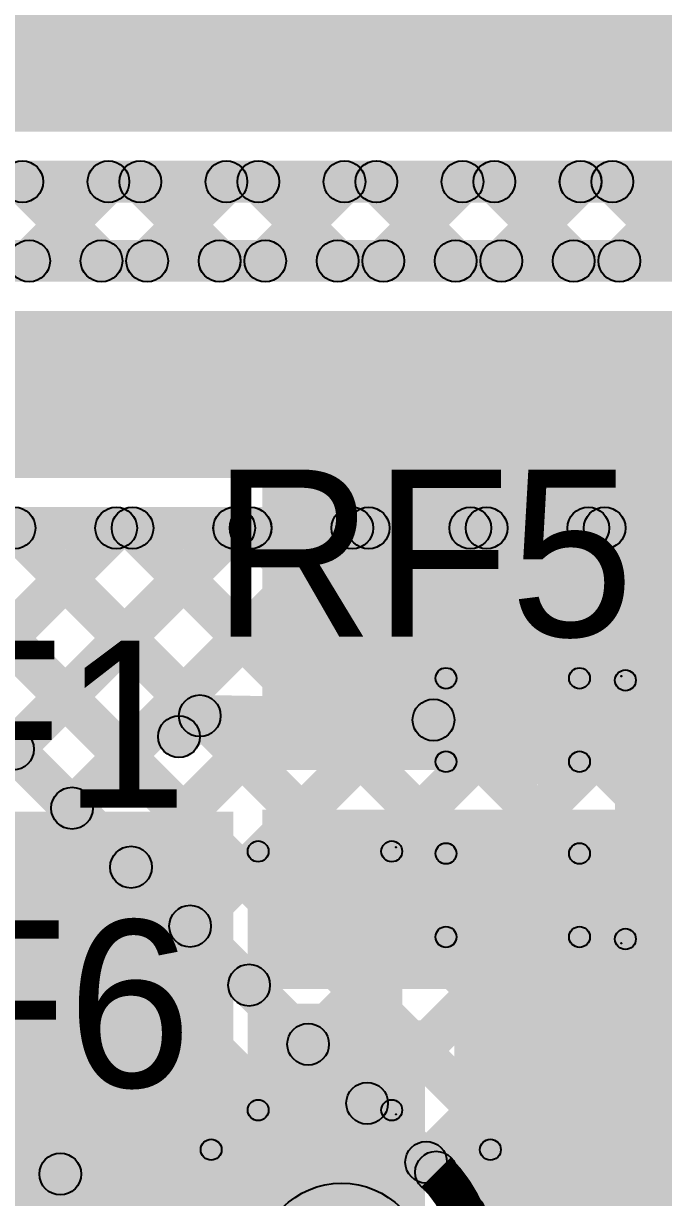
# Model space of a CAD drawing. Header units: millimetres. Extents: x -0.08 to 5.25, y -0.08 to 2.73.
# Drawn here: x 2.7077 to 2.8611, y 1.4416 to 1.7229 of the extents above; entities that cross this region are included whole.
import ezdxf

# ---------------------------------------------------------------- set-up
doc = ezdxf.new("R2010")
doc.units = ezdxf.units.MM
doc.header["$MEASUREMENT"] = 0
for name, color, linetype in [('BottomLayer', 5, 'Continuous'), ('TopLayer', 1, 'Continuous'), ('TopOverlay', 2, 'Continuous'), ('TopPaste', 8, 'Continuous'), ('TopSolder', 216, 'Continuous')]:
    doc.layers.add(name, color=color, linetype=linetype)

# ---------------------------------------------------------------- blocks, each defined once
blk = doc.blocks.new('SOT23_5_21')
at = {"layer": 'TopLayer'}
for points in [[(-0.02921, 0.05287), (-0.02921, 0.02587), (-0.06921, 0.02587), (-0.06921, 0.05287)], [(0.06921, 0.05287), (0.06921, 0.02587), (0.02921, 0.02587), (0.02921, 0.05287)], [(-0.02921, 0.0135), (-0.02921, -0.0135), (-0.06921, -0.0135), (-0.06921, 0.0135)], [(-0.02921, -0.02587), (-0.02921, -0.05287), (-0.06921, -0.05287), (-0.06921, -0.02587)], [(0.06921, -0.02587), (0.06921, -0.05287), (0.02921, -0.05287), (0.02921, -0.02587)]]:
    blk.add_hatch(color=1, dxfattribs=at).paths.add_polyline_path(points)
at = {"layer": 'TopOverlay'}
h = blk.add_hatch(color=2, dxfattribs=at)
edge = h.paths.add_edge_path()
edge.add_arc((-0.05924, 0.066), 0.005, 0, 360)
h = blk.add_hatch(color=2, dxfattribs=at)
edge = h.paths.add_edge_path()
edge.add_arc((-0.05076, 0.066), 0.005, 0, 360)
h = blk.add_hatch(color=2, dxfattribs=at)
edge = h.paths.add_edge_path()
edge.add_arc((-0.02756, 0.06102), 0.0025, 0, 360)
for points in [[(0.03346, 0.06352), (0.03346, 0.05852), (-0.02756, 0.05852), (-0.02756, 0.06352)], [(0.02929, 0.01437), (0.03429, 0.01437), (0.03429, -0.01319), (0.02929, -0.01319)], [(0.03346, -0.05852), (0.03346, -0.06352), (-0.03346, -0.06352), (-0.03346, -0.05852)]]:
    blk.add_hatch(color=2, dxfattribs=at).paths.add_polyline_path(points)
h = blk.add_hatch(color=2, dxfattribs=at)
edge = h.paths.add_edge_path()
edge.add_arc((0.03346, 0.06102), 0.0025, 0, 360)
h = blk.add_hatch(color=2, dxfattribs=at)
edge = h.paths.add_edge_path()
edge.add_arc((0.03179, 0.01437), 0.0025, 0, 360)
h = blk.add_hatch(color=2, dxfattribs=at)
edge = h.paths.add_edge_path()
edge.add_arc((0.03179, -0.01319), 0.0025, 0, 360)
h = blk.add_hatch(color=2, dxfattribs=at)
edge = h.paths.add_edge_path()
edge.add_arc((-0.03346, -0.06102), 0.0025, 0, 360)
h = blk.add_hatch(color=2, dxfattribs=at)
edge = h.paths.add_edge_path()
edge.add_arc((0.03346, -0.06102), 0.0025, 0, 360)
at = {"layer": 'TopPaste'}
for points in [[(-0.02921, 0.05287), (-0.02921, 0.02587), (-0.06921, 0.02587), (-0.06921, 0.05287)], [(0.06921, 0.05287), (0.06921, 0.02587), (0.02921, 0.02587), (0.02921, 0.05287)], [(-0.02921, 0.0135), (-0.02921, -0.0135), (-0.06921, -0.0135), (-0.06921, 0.0135)], [(-0.02921, -0.02587), (-0.02921, -0.05287), (-0.06921, -0.05287), (-0.06921, -0.02587)], [(0.06921, -0.02587), (0.06921, -0.05287), (0.02921, -0.05287), (0.02921, -0.02587)]]:
    blk.add_hatch(color=8, dxfattribs=at).paths.add_polyline_path(points)
at = {"layer": 'TopSolder'}
for points in [[(-0.02521, 0.05687), (-0.02521, 0.02187), (-0.07321, 0.02187), (-0.07321, 0.05687)], [(0.07321, 0.05687), (0.07321, 0.02187), (0.02521, 0.02187), (0.02521, 0.05687)], [(-0.02521, 0.0175), (-0.02521, -0.0175), (-0.07321, -0.0175), (-0.07321, 0.0175)], [(-0.02521, -0.02187), (-0.02521, -0.05687), (-0.07321, -0.05687), (-0.07321, -0.02187)], [(0.07321, -0.02187), (0.07321, -0.05687), (0.02521, -0.05687), (0.02521, -0.02187)]]:
    blk.add_hatch(color=216, dxfattribs=at).paths.add_polyline_path(points)
at = {"layer": 'TopOverlay', "const_width": 0.01}
blk.add_lwpolyline([(-0.05076, 0.066, 1), (-0.05924, 0.066, 1)], format="xyb", close=True, dxfattribs=at)
at = {"layer": 'TopOverlay'}
for centre, radius in [((-0.05924, 0.066), 0.005), ((-0.05076, 0.066), 0.005), ((-0.02756, 0.06102), 0.0025), ((0.03346, 0.06102), 0.0025), ((0.03179, 0.01437), 0.0025), ((0.03179, -0.01319), 0.0025), ((-0.03346, -0.06102), 0.0025), ((0.03346, -0.06102), 0.0025)]:
    blk.add_circle(centre, radius, dxfattribs=at)
blk = doc.blocks.new('R__0402_35')
at = {"layer": 'TopLayer'}
for points in [[(-0.0275, -0.0125), (-0.0275, 0.0125), (-0.0095, 0.0125), (-0.0095, -0.0125)], [(0.0095, -0.0125), (0.0095, 0.0125), (0.0275, 0.0125), (0.0275, -0.0125)]]:
    blk.add_hatch(color=1, dxfattribs=at).paths.add_polyline_path(points)
at = {"layer": 'TopOverlay'}
h = blk.add_hatch(color=2, dxfattribs=at)
edge = h.paths.add_edge_path()
edge.add_arc((-0.031, 0.016), 0.0025, 0, 360)
h = blk.add_hatch(color=2, dxfattribs=at)
edge = h.paths.add_edge_path()
edge.add_arc((-0.031, 0.016), 0.0025, 0, 360)
for points in [[(0.031, 0.0185), (0.031, 0.0135), (-0.031, 0.0135), (-0.031, 0.0185)], [(-0.0285, -0.016), (-0.0335, -0.016), (-0.0335, 0.016), (-0.0285, 0.016)], [(0.0335, -0.016), (0.0285, -0.016), (0.0285, 0.016), (0.0335, 0.016)], [(0.031, -0.0135), (0.031, -0.0185), (-0.031, -0.0185), (-0.031, -0.0135)], [(0.032, -0.01694), (0.032, -0.01706), (-0.032, -0.01706), (-0.032, -0.01694)]]:
    blk.add_hatch(color=2, dxfattribs=at).paths.add_polyline_path(points)
h = blk.add_hatch(color=2, dxfattribs=at)
edge = h.paths.add_edge_path()
edge.add_arc((0.031, 0.016), 0.0025, 0, 360)
h = blk.add_hatch(color=2, dxfattribs=at)
edge = h.paths.add_edge_path()
edge.add_arc((0.031, 0.016), 0.0025, 0, 360)
h = blk.add_hatch(color=2, dxfattribs=at)
edge = h.paths.add_edge_path()
edge.add_arc((-0.031, -0.016), 0.0025, 0, 360)
h = blk.add_hatch(color=2, dxfattribs=at)
edge = h.paths.add_edge_path()
edge.add_arc((-0.031, -0.016), 0.0025, 0, 360)
h = blk.add_hatch(color=2, dxfattribs=at)
edge = h.paths.add_edge_path()
edge.add_arc((0.031, -0.016), 0.0025, 0, 360)
h = blk.add_hatch(color=2, dxfattribs=at)
edge = h.paths.add_edge_path()
edge.add_arc((0.031, -0.016), 0.0025, 0, 360)
h = blk.add_hatch(color=2, dxfattribs=at)
edge = h.paths.add_edge_path()
edge.add_arc((-0.032, -0.017), 0.0000635, 0, 360)
h = blk.add_hatch(color=2, dxfattribs=at)
edge = h.paths.add_edge_path()
edge.add_arc((0.032, -0.017), 0.0000635, 0, 360)
at = {"layer": 'TopPaste'}
for points in [[(-0.0275, -0.0125), (-0.0275, 0.0125), (-0.0095, 0.0125), (-0.0095, -0.0125)], [(0.0095, -0.0125), (0.0095, 0.0125), (0.0275, 0.0125), (0.0275, -0.0125)]]:
    blk.add_hatch(color=8, dxfattribs=at).paths.add_polyline_path(points)
at = {"layer": 'TopSolder'}
for points in [[(-0.0315, -0.0165), (-0.0315, 0.0165), (-0.0055, 0.0165), (-0.0055, -0.0165)], [(0.0055, -0.0165), (0.0055, 0.0165), (0.0315, 0.0165), (0.0315, -0.0165)]]:
    blk.add_hatch(color=216, dxfattribs=at).paths.add_polyline_path(points)
at = {"layer": 'TopOverlay'}
for centre, radius in [((-0.031, 0.016), 0.0025), ((-0.031, 0.016), 0.0025), ((0.031, 0.016), 0.0025), ((0.031, 0.016), 0.0025), ((-0.031, -0.016), 0.0025), ((-0.031, -0.016), 0.0025), ((0.031, -0.016), 0.0025), ((0.031, -0.016), 0.0025), ((-0.032, -0.017), 0.0000635), ((0.032, -0.017), 0.0000635)]:
    blk.add_circle(centre, radius, dxfattribs=at)
blk = doc.blocks.new('R__0402_55')
at = {"layer": 'TopLayer'}
for points in [[(-0.0275, -0.0125), (-0.0275, 0.0125), (-0.0095, 0.0125), (-0.0095, -0.0125)], [(0.0095, -0.0125), (0.0095, 0.0125), (0.0275, 0.0125), (0.0275, -0.0125)]]:
    blk.add_hatch(color=1, dxfattribs=at).paths.add_polyline_path(points)
at = {"layer": 'TopOverlay'}
h = blk.add_hatch(color=2, dxfattribs=at)
edge = h.paths.add_edge_path()
edge.add_arc((-0.031, 0.016), 0.0025, 0, 360)
h = blk.add_hatch(color=2, dxfattribs=at)
edge = h.paths.add_edge_path()
edge.add_arc((-0.031, 0.016), 0.0025, 0, 360)
for points in [[(-0.031, 0.0135), (-0.031, 0.0185), (0.031, 0.0185), (0.031, 0.0135)], [(-0.0335, 0.016), (-0.0285, 0.016), (-0.0285, -0.016), (-0.0335, -0.016)], [(0.0285, 0.016), (0.0335, 0.016), (0.0335, -0.016), (0.0285, -0.016)], [(-0.031, -0.0185), (-0.031, -0.0135), (0.031, -0.0135), (0.031, -0.0185)], [(-0.032, -0.01706), (-0.032, -0.01694), (0.032, -0.01694), (0.032, -0.01706)]]:
    blk.add_hatch(color=2, dxfattribs=at).paths.add_polyline_path(points)
h = blk.add_hatch(color=2, dxfattribs=at)
edge = h.paths.add_edge_path()
edge.add_arc((0.031, 0.016), 0.0025, 0, 360)
h = blk.add_hatch(color=2, dxfattribs=at)
edge = h.paths.add_edge_path()
edge.add_arc((0.031, 0.016), 0.0025, 0, 360)
h = blk.add_hatch(color=2, dxfattribs=at)
edge = h.paths.add_edge_path()
edge.add_arc((-0.031, -0.016), 0.0025, 0, 360)
h = blk.add_hatch(color=2, dxfattribs=at)
edge = h.paths.add_edge_path()
edge.add_arc((-0.031, -0.016), 0.0025, 0, 360)
h = blk.add_hatch(color=2, dxfattribs=at)
edge = h.paths.add_edge_path()
edge.add_arc((0.031, -0.016), 0.0025, 0, 360)
h = blk.add_hatch(color=2, dxfattribs=at)
edge = h.paths.add_edge_path()
edge.add_arc((0.031, -0.016), 0.0025, 0, 360)
h = blk.add_hatch(color=2, dxfattribs=at)
edge = h.paths.add_edge_path()
edge.add_arc((-0.032, -0.017), 0.0000635, 0, 360)
h = blk.add_hatch(color=2, dxfattribs=at)
edge = h.paths.add_edge_path()
edge.add_arc((0.032, -0.017), 0.0000635, 0, 360)
at = {"layer": 'TopPaste'}
for points in [[(-0.0275, -0.0125), (-0.0275, 0.0125), (-0.0095, 0.0125), (-0.0095, -0.0125)], [(0.0095, -0.0125), (0.0095, 0.0125), (0.0275, 0.0125), (0.0275, -0.0125)]]:
    blk.add_hatch(color=8, dxfattribs=at).paths.add_polyline_path(points)
at = {"layer": 'TopSolder'}
for points in [[(-0.0315, -0.0165), (-0.0315, 0.0165), (-0.0055, 0.0165), (-0.0055, -0.0165)], [(0.0055, -0.0165), (0.0055, 0.0165), (0.0315, 0.0165), (0.0315, -0.0165)]]:
    blk.add_hatch(color=216, dxfattribs=at).paths.add_polyline_path(points)
at = {"layer": 'TopOverlay'}
for centre, radius in [((-0.031, 0.016), 0.0025), ((-0.031, 0.016), 0.0025), ((0.031, 0.016), 0.0025), ((0.031, 0.016), 0.0025), ((-0.031, -0.016), 0.0025), ((-0.031, -0.016), 0.0025), ((0.031, -0.016), 0.0025), ((0.031, -0.016), 0.0025), ((-0.032, -0.017), 0.0000635), ((0.032, -0.017), 0.0000635)]:
    blk.add_circle(centre, radius, dxfattribs=at)
blk = doc.blocks.new('C___0402_73')
at = {"layer": 'TopLayer'}
for points in [[(-0.0275, -0.0125), (-0.0275, 0.0125), (-0.0095, 0.0125), (-0.0095, -0.0125)], [(0.0095, -0.0125), (0.0095, 0.0125), (0.0275, 0.0125), (0.0275, -0.0125)]]:
    blk.add_hatch(color=1, dxfattribs=at).paths.add_polyline_path(points)
at = {"layer": 'TopOverlay'}
h = blk.add_hatch(color=2, dxfattribs=at)
edge = h.paths.add_edge_path()
edge.add_arc((-0.031, 0.016), 0.0025, 0, 360)
h = blk.add_hatch(color=2, dxfattribs=at)
edge = h.paths.add_edge_path()
edge.add_arc((-0.031, 0.016), 0.0025, 0, 360)
for points in [[(-0.031, 0.0135), (-0.031, 0.0185), (-0.011, 0.0185), (-0.011, 0.0135)], [(0.011, 0.0135), (0.011, 0.0185), (0.031, 0.0185), (0.031, 0.0135)], [(-0.0335, 0.016), (-0.0285, 0.016), (-0.0285, -0.016), (-0.0335, -0.016)], [(0.0285, 0.016), (0.0335, 0.016), (0.0335, -0.016), (0.0285, -0.016)], [(-0.031, -0.0185), (-0.031, -0.0135), (-0.011, -0.0135), (-0.011, -0.0185)], [(0.011, -0.0185), (0.011, -0.0135), (0.031, -0.0135), (0.031, -0.0185)]]:
    blk.add_hatch(color=2, dxfattribs=at).paths.add_polyline_path(points)
h = blk.add_hatch(color=2, dxfattribs=at)
edge = h.paths.add_edge_path()
edge.add_arc((-0.011, 0.016), 0.0025, 0, 360)
h = blk.add_hatch(color=2, dxfattribs=at)
edge = h.paths.add_edge_path()
edge.add_arc((0.011, 0.016), 0.0025, 0, 360)
h = blk.add_hatch(color=2, dxfattribs=at)
edge = h.paths.add_edge_path()
edge.add_arc((0.031, 0.016), 0.0025, 0, 360)
h = blk.add_hatch(color=2, dxfattribs=at)
edge = h.paths.add_edge_path()
edge.add_arc((0.031, 0.016), 0.0025, 0, 360)
h = blk.add_hatch(color=2, dxfattribs=at)
edge = h.paths.add_edge_path()
edge.add_arc((-0.031, -0.016), 0.0025, 0, 360)
h = blk.add_hatch(color=2, dxfattribs=at)
edge = h.paths.add_edge_path()
edge.add_arc((-0.031, -0.016), 0.0025, 0, 360)
h = blk.add_hatch(color=2, dxfattribs=at)
edge = h.paths.add_edge_path()
edge.add_arc((-0.011, -0.016), 0.0025, 0, 360)
h = blk.add_hatch(color=2, dxfattribs=at)
edge = h.paths.add_edge_path()
edge.add_arc((0.011, -0.016), 0.0025, 0, 360)
h = blk.add_hatch(color=2, dxfattribs=at)
edge = h.paths.add_edge_path()
edge.add_arc((0.031, -0.016), 0.0025, 0, 360)
h = blk.add_hatch(color=2, dxfattribs=at)
edge = h.paths.add_edge_path()
edge.add_arc((0.031, -0.016), 0.0025, 0, 360)
at = {"layer": 'TopPaste'}
for points in [[(-0.0275, -0.0125), (-0.0275, 0.0125), (-0.0095, 0.0125), (-0.0095, -0.0125)], [(0.0095, -0.0125), (0.0095, 0.0125), (0.0275, 0.0125), (0.0275, -0.0125)]]:
    blk.add_hatch(color=8, dxfattribs=at).paths.add_polyline_path(points)
at = {"layer": 'TopSolder'}
for points in [[(-0.0315, -0.0165), (-0.0315, 0.0165), (-0.0055, 0.0165), (-0.0055, -0.0165)], [(0.0055, -0.0165), (0.0055, 0.0165), (0.0315, 0.0165), (0.0315, -0.0165)]]:
    blk.add_hatch(color=216, dxfattribs=at).paths.add_polyline_path(points)
at = {"layer": 'TopOverlay'}
for centre in [(-0.031, 0.016), (-0.031, 0.016), (-0.011, 0.016), (0.011, 0.016), (0.031, 0.016), (0.031, 0.016), (-0.031, -0.016), (-0.031, -0.016), (-0.011, -0.016), (0.011, -0.016), (0.031, -0.016), (0.031, -0.016)]:
    blk.add_circle(centre, 0.0025, dxfattribs=at)

msp = doc.modelspace()

# ---------------------------------------------------------------- hatches: boundary and pattern name
at = {"layer": 'BottomLayer'}
for points in [[(2.042, 1.697), (2.042, 1.737), (3.444, 1.737), (3.444, 1.697)], [(2.05525, 1.68), (2.05525, 1.69), (3.43075, 1.69), (3.43075, 1.68)], [(2.05525, 1.68), (2.05525, 1.69), (3.43075, 1.69), (3.43075, 1.68)], [(2.70391, 1.68146), (2.71098, 1.68854), (2.72998, 1.66954), (2.72291, 1.66246)], [(2.70392, 1.68146), (2.71099, 1.68854), (2.72999, 1.66954), (2.72292, 1.66246)], [(2.71264, 1.66246), (2.70557, 1.66954), (2.72457, 1.68854), (2.73164, 1.68146)], [(2.71264, 1.66246), (2.70557, 1.66954), (2.72457, 1.68854), (2.73164, 1.68146)], [(2.7322, 1.68146), (2.73927, 1.68854), (2.75827, 1.66954), (2.7512, 1.66246)], [(2.7322, 1.68146), (2.73927, 1.68854), (2.75827, 1.66954), (2.7512, 1.66246)], [(2.74093, 1.66246), (2.73386, 1.66954), (2.75286, 1.68854), (2.75993, 1.68146)], [(2.74093, 1.66246), (2.73386, 1.66954), (2.75286, 1.68854), (2.75993, 1.68146)], [(2.76048, 1.68146), (2.76755, 1.68854), (2.78655, 1.66954), (2.77948, 1.66246)], [(2.76049, 1.68146), (2.76756, 1.68854), (2.78656, 1.66954), (2.77949, 1.66246)], [(2.76921, 1.66246), (2.76214, 1.66954), (2.78114, 1.68854), (2.78821, 1.68146)], [(2.76921, 1.66246), (2.76214, 1.66954), (2.78114, 1.68854), (2.78821, 1.68146)], [(2.78877, 1.68146), (2.79584, 1.68854), (2.81484, 1.66954), (2.80777, 1.66246)], [(2.78877, 1.68146), (2.79584, 1.68854), (2.81484, 1.66954), (2.80777, 1.66246)], [(2.7975, 1.66246), (2.79042, 1.66954), (2.80942, 1.68854), (2.8165, 1.68146)], [(2.7975, 1.66246), (2.79043, 1.66954), (2.80943, 1.68854), (2.8165, 1.68146)], [(2.81705, 1.68146), (2.82413, 1.68854), (2.84313, 1.66954), (2.83605, 1.66246)], [(2.81705, 1.68146), (2.82412, 1.68854), (2.84312, 1.66954), (2.83605, 1.66246)], [(2.82578, 1.66246), (2.81871, 1.66954), (2.83771, 1.68854), (2.84478, 1.68146)], [(2.82578, 1.66246), (2.81871, 1.66954), (2.83771, 1.68854), (2.84478, 1.68146)], [(2.84534, 1.68146), (2.85241, 1.68854), (2.87141, 1.66954), (2.86434, 1.66246)], [(2.84534, 1.68146), (2.85241, 1.68854), (2.87141, 1.66954), (2.86434, 1.66246)], [(2.85407, 1.66246), (2.84699, 1.66954), (2.86599, 1.68854), (2.87307, 1.68146)], [(2.85406, 1.66246), (2.84699, 1.66954), (2.86599, 1.68854), (2.87306, 1.68146)], [(2.1, 1.661), (2.1, 1.671), (3.414, 1.671), (3.414, 1.661)], [(2.1, 1.661), (2.1, 1.671), (3.414, 1.671), (3.414, 1.661)], [(2.1, 1.614), (2.1, 1.654), (3.414, 1.654), (3.414, 1.614)], [(2.1, 1.597), (2.1, 1.607), (3.40075, 1.607), (3.40075, 1.597)], [(2.1, 1.597), (2.1, 1.607), (3.40075, 1.607), (3.40075, 1.597)], [(2.67378, 1.59846), (2.68085, 1.60554), (3.08085, 1.20554), (3.07378, 1.19846)], [(2.67378, 1.59846), (2.68085, 1.60554), (3.08085, 1.20554), (3.07378, 1.19846)], [(2.69464, 1.55961), (2.68757, 1.56668), (2.72643, 1.60554), (2.7335, 1.59846)], [(2.69464, 1.55961), (2.68757, 1.56668), (2.72642, 1.60554), (2.7335, 1.59846)], [(2.70879, 1.54547), (2.70171, 1.55254), (2.75471, 1.60554), (2.76178, 1.59846)], [(2.70879, 1.54547), (2.70171, 1.55254), (2.75471, 1.60554), (2.76178, 1.59846)], [(2.70206, 1.59846), (2.70914, 1.60554), (2.88328, 1.43139), (2.87621, 1.42432)], [(2.70206, 1.59846), (2.70913, 1.60554), (2.88328, 1.43139), (2.87621, 1.42432)], [(2.72293, 1.53133), (2.71586, 1.5384), (2.78299, 1.60554), (2.79007, 1.59846)], [(2.72293, 1.53133), (2.71586, 1.5384), (2.78299, 1.60554), (2.79006, 1.59846)], [(2.73707, 1.51718), (2.73, 1.52426), (2.81128, 1.60554), (2.81835, 1.59846)], [(2.73707, 1.51719), (2.73, 1.52426), (2.81128, 1.60554), (2.81835, 1.59846)], [(2.73035, 1.59846), (2.73742, 1.60554), (2.89393, 1.44902), (2.88686, 1.44195)], [(2.73035, 1.59846), (2.73742, 1.60554), (2.89393, 1.44902), (2.88686, 1.44195)], [(2.75121, 1.50304), (2.74414, 1.51011), (2.83956, 1.60554), (2.84663, 1.59846)], [(2.75121, 1.50304), (2.74414, 1.51011), (2.83956, 1.60554), (2.84663, 1.59846)], [(2.76535, 1.4889), (2.75828, 1.49597), (2.86785, 1.60554), (2.87492, 1.59846)], [(2.76535, 1.4889), (2.75828, 1.49597), (2.86785, 1.60554), (2.87492, 1.59846)], [(2.75863, 1.59846), (2.7657, 1.60554), (2.9147, 1.45654), (2.90763, 1.44946)], [(2.75863, 1.59846), (2.7657, 1.60554), (2.9147, 1.45654), (2.90763, 1.44946)], [(2.77317, 1.3553), (2.7661, 1.36237), (3.00927, 1.60554), (3.01634, 1.59846)], [(2.77317, 1.3553), (2.7661, 1.36237), (3.00927, 1.60554), (3.01634, 1.59846)], [(2.7795, 1.47476), (2.77242, 1.48183), (2.89613, 1.60554), (2.9032, 1.59846)], [(2.7795, 1.47476), (2.77243, 1.48183), (2.89613, 1.60554), (2.9032, 1.59846)], [(2.79364, 1.46062), (2.78657, 1.46769), (2.92442, 1.60554), (2.93149, 1.59846)], [(2.79364, 1.46062), (2.78657, 1.46769), (2.92441, 1.60554), (2.93149, 1.59846)], [(2.78691, 1.59846), (2.79398, 1.60554), (2.94298, 1.45654), (2.93591, 1.44946)], [(2.78692, 1.59846), (2.79399, 1.60554), (2.94299, 1.45654), (2.93592, 1.44946)], [(2.80778, 1.44647), (2.80071, 1.45355), (2.9527, 1.60554), (2.95977, 1.59846)], [(2.80778, 1.44647), (2.80071, 1.45355), (2.9527, 1.60554), (2.95977, 1.59846)], [(2.81863, 1.42904), (2.81156, 1.43611), (2.98098, 1.60554), (2.98806, 1.59846)], [(2.81863, 1.42904), (2.81156, 1.43611), (2.98098, 1.60554), (2.98805, 1.59846)], [(2.8152, 1.59846), (2.82227, 1.60554), (2.97127, 1.45654), (2.9642, 1.44946)], [(2.8152, 1.59846), (2.82227, 1.60554), (2.97127, 1.45654), (2.9642, 1.44946)], [(2.84348, 1.59846), (2.85055, 1.60554), (2.99955, 1.45654), (2.99248, 1.44946)], [(2.84349, 1.59846), (2.85056, 1.60554), (2.99956, 1.45654), (2.99249, 1.44946)], [(2.66612, 1.58106), (2.67319, 1.58814), (2.81016, 1.45116), (2.80309, 1.44409)], [(2.66612, 1.58106), (2.67319, 1.58814), (2.81016, 1.45116), (2.80309, 1.44409)], [(2.63286, 1.54786), (2.66114, 1.57614), (2.79814, 1.43914), (2.76986, 1.41086)], [(2.63021, 1.52646), (2.63728, 1.53354), (2.76491, 1.40591), (2.75784, 1.39884)], [(2.63021, 1.52646), (2.63728, 1.53354), (2.76491, 1.40591), (2.75784, 1.39884)], [(1.69149, 0.41504), (1.68442, 0.42211), (2.71303, 1.45072), (2.7201, 1.44365)], [(1.69149, 0.41504), (1.68442, 0.42211), (2.71303, 1.45072), (2.7201, 1.44365)]]:
    msp.add_hatch(color=5, dxfattribs=at).paths.add_polyline_path(points)
h = msp.add_hatch(color=5, dxfattribs=at)
edge = h.paths.add_edge_path()
edge.add_arc((2.70745, 1.685), 0.005, 0, 360)
h = msp.add_hatch(color=5, dxfattribs=at)
edge = h.paths.add_edge_path()
edge.add_arc((2.70745, 1.685), 0.005, 0, 360)
h = msp.add_hatch(color=5, dxfattribs=at)
edge = h.paths.add_edge_path()
edge.add_arc((2.72811, 1.685), 0.005, 0, 360)
h = msp.add_hatch(color=5, dxfattribs=at)
edge = h.paths.add_edge_path()
edge.add_arc((2.72811, 1.685), 0.005, 0, 360)
h = msp.add_hatch(color=5, dxfattribs=at)
edge = h.paths.add_edge_path()
edge.add_arc((2.73573, 1.685), 0.005, 0, 360)
h = msp.add_hatch(color=5, dxfattribs=at)
edge = h.paths.add_edge_path()
edge.add_arc((2.73574, 1.685), 0.005, 0, 360)
h = msp.add_hatch(color=5, dxfattribs=at)
edge = h.paths.add_edge_path()
edge.add_arc((2.75639, 1.685), 0.005, 0, 360)
h = msp.add_hatch(color=5, dxfattribs=at)
edge = h.paths.add_edge_path()
edge.add_arc((2.75639, 1.685), 0.005, 0, 360)
h = msp.add_hatch(color=5, dxfattribs=at)
edge = h.paths.add_edge_path()
edge.add_arc((2.76402, 1.685), 0.005, 0, 360)
h = msp.add_hatch(color=5, dxfattribs=at)
edge = h.paths.add_edge_path()
edge.add_arc((2.76402, 1.685), 0.005, 0, 360)
h = msp.add_hatch(color=5, dxfattribs=at)
edge = h.paths.add_edge_path()
edge.add_arc((2.78468, 1.685), 0.005, 0, 360)
h = msp.add_hatch(color=5, dxfattribs=at)
edge = h.paths.add_edge_path()
edge.add_arc((2.78468, 1.685), 0.005, 0, 360)
h = msp.add_hatch(color=5, dxfattribs=at)
edge = h.paths.add_edge_path()
edge.add_arc((2.79231, 1.685), 0.005, 0, 360)
h = msp.add_hatch(color=5, dxfattribs=at)
edge = h.paths.add_edge_path()
edge.add_arc((2.7923, 1.685), 0.005, 0, 360)
h = msp.add_hatch(color=5, dxfattribs=at)
edge = h.paths.add_edge_path()
edge.add_arc((2.81296, 1.685), 0.005, 0, 360)
h = msp.add_hatch(color=5, dxfattribs=at)
edge = h.paths.add_edge_path()
edge.add_arc((2.81296, 1.685), 0.005, 0, 360)
h = msp.add_hatch(color=5, dxfattribs=at)
edge = h.paths.add_edge_path()
edge.add_arc((2.82059, 1.685), 0.005, 0, 360)
h = msp.add_hatch(color=5, dxfattribs=at)
edge = h.paths.add_edge_path()
edge.add_arc((2.82059, 1.685), 0.005, 0, 360)
h = msp.add_hatch(color=5, dxfattribs=at)
edge = h.paths.add_edge_path()
edge.add_arc((2.84125, 1.685), 0.005, 0, 360)
h = msp.add_hatch(color=5, dxfattribs=at)
edge = h.paths.add_edge_path()
edge.add_arc((2.84124, 1.685), 0.005, 0, 360)
h = msp.add_hatch(color=5, dxfattribs=at)
edge = h.paths.add_edge_path()
edge.add_arc((2.84887, 1.685), 0.005, 0, 360)
h = msp.add_hatch(color=5, dxfattribs=at)
edge = h.paths.add_edge_path()
edge.add_arc((2.84887, 1.685), 0.005, 0, 360)
h = msp.add_hatch(color=5, dxfattribs=at)
edge = h.paths.add_edge_path()
edge.add_arc((2.70911, 1.666), 0.005, 0, 360)
h = msp.add_hatch(color=5, dxfattribs=at)
edge = h.paths.add_edge_path()
edge.add_arc((2.70911, 1.666), 0.005, 0, 360)
h = msp.add_hatch(color=5, dxfattribs=at)
edge = h.paths.add_edge_path()
edge.add_arc((2.72645, 1.666), 0.005, 0, 360)
h = msp.add_hatch(color=5, dxfattribs=at)
edge = h.paths.add_edge_path()
edge.add_arc((2.72645, 1.666), 0.005, 0, 360)
h = msp.add_hatch(color=5, dxfattribs=at)
edge = h.paths.add_edge_path()
edge.add_arc((2.73739, 1.666), 0.005, 0, 360)
h = msp.add_hatch(color=5, dxfattribs=at)
edge = h.paths.add_edge_path()
edge.add_arc((2.73739, 1.666), 0.005, 0, 360)
h = msp.add_hatch(color=5, dxfattribs=at)
edge = h.paths.add_edge_path()
edge.add_arc((2.75473, 1.666), 0.005, 0, 360)
h = msp.add_hatch(color=5, dxfattribs=at)
edge = h.paths.add_edge_path()
edge.add_arc((2.75474, 1.666), 0.005, 0, 360)
h = msp.add_hatch(color=5, dxfattribs=at)
edge = h.paths.add_edge_path()
edge.add_arc((2.76568, 1.666), 0.005, 0, 360)
h = msp.add_hatch(color=5, dxfattribs=at)
edge = h.paths.add_edge_path()
edge.add_arc((2.76568, 1.666), 0.005, 0, 360)
h = msp.add_hatch(color=5, dxfattribs=at)
edge = h.paths.add_edge_path()
edge.add_arc((2.78302, 1.666), 0.005, 0, 360)
h = msp.add_hatch(color=5, dxfattribs=at)
edge = h.paths.add_edge_path()
edge.add_arc((2.78302, 1.666), 0.005, 0, 360)
h = msp.add_hatch(color=5, dxfattribs=at)
edge = h.paths.add_edge_path()
edge.add_arc((2.79396, 1.666), 0.005, 0, 360)
h = msp.add_hatch(color=5, dxfattribs=at)
edge = h.paths.add_edge_path()
edge.add_arc((2.79396, 1.666), 0.005, 0, 360)
h = msp.add_hatch(color=5, dxfattribs=at)
edge = h.paths.add_edge_path()
edge.add_arc((2.81131, 1.666), 0.005, 0, 360)
h = msp.add_hatch(color=5, dxfattribs=at)
edge = h.paths.add_edge_path()
edge.add_arc((2.8113, 1.666), 0.005, 0, 360)
h = msp.add_hatch(color=5, dxfattribs=at)
edge = h.paths.add_edge_path()
edge.add_arc((2.82225, 1.666), 0.005, 0, 360)
h = msp.add_hatch(color=5, dxfattribs=at)
edge = h.paths.add_edge_path()
edge.add_arc((2.82224, 1.666), 0.005, 0, 360)
h = msp.add_hatch(color=5, dxfattribs=at)
edge = h.paths.add_edge_path()
edge.add_arc((2.83959, 1.666), 0.005, 0, 360)
h = msp.add_hatch(color=5, dxfattribs=at)
edge = h.paths.add_edge_path()
edge.add_arc((2.83959, 1.666), 0.005, 0, 360)
h = msp.add_hatch(color=5, dxfattribs=at)
edge = h.paths.add_edge_path()
edge.add_arc((2.85053, 1.666), 0.005, 0, 360)
h = msp.add_hatch(color=5, dxfattribs=at)
edge = h.paths.add_edge_path()
edge.add_arc((2.85053, 1.666), 0.005, 0, 360)
h = msp.add_hatch(color=5, dxfattribs=at)
edge = h.paths.add_edge_path()
edge.add_arc((2.7056, 1.602), 0.005, 0, 360)
h = msp.add_hatch(color=5, dxfattribs=at)
edge = h.paths.add_edge_path()
edge.add_arc((2.7056, 1.602), 0.005, 0, 360)
h = msp.add_hatch(color=5, dxfattribs=at)
edge = h.paths.add_edge_path()
edge.add_arc((2.72996, 1.602), 0.005, 0, 360)
h = msp.add_hatch(color=5, dxfattribs=at)
edge = h.paths.add_edge_path()
edge.add_arc((2.72996, 1.602), 0.005, 0, 360)
h = msp.add_hatch(color=5, dxfattribs=at)
edge = h.paths.add_edge_path()
edge.add_arc((2.73388, 1.602), 0.005, 0, 360)
h = msp.add_hatch(color=5, dxfattribs=at)
edge = h.paths.add_edge_path()
edge.add_arc((2.73388, 1.602), 0.005, 0, 360)
h = msp.add_hatch(color=5, dxfattribs=at)
edge = h.paths.add_edge_path()
edge.add_arc((2.75825, 1.602), 0.005, 0, 360)
h = msp.add_hatch(color=5, dxfattribs=at)
edge = h.paths.add_edge_path()
edge.add_arc((2.75824, 1.602), 0.005, 0, 360)
h = msp.add_hatch(color=5, dxfattribs=at)
edge = h.paths.add_edge_path()
edge.add_arc((2.76216, 1.602), 0.005, 0, 360)
h = msp.add_hatch(color=5, dxfattribs=at)
edge = h.paths.add_edge_path()
edge.add_arc((2.76217, 1.602), 0.005, 0, 360)
h = msp.add_hatch(color=5, dxfattribs=at)
edge = h.paths.add_edge_path()
edge.add_arc((2.78653, 1.602), 0.005, 0, 360)
h = msp.add_hatch(color=5, dxfattribs=at)
edge = h.paths.add_edge_path()
edge.add_arc((2.78653, 1.602), 0.005, 0, 360)
h = msp.add_hatch(color=5, dxfattribs=at)
edge = h.paths.add_edge_path()
edge.add_arc((2.79045, 1.602), 0.005, 0, 360)
h = msp.add_hatch(color=5, dxfattribs=at)
edge = h.paths.add_edge_path()
edge.add_arc((2.79045, 1.602), 0.005, 0, 360)
h = msp.add_hatch(color=5, dxfattribs=at)
edge = h.paths.add_edge_path()
edge.add_arc((2.81481, 1.602), 0.005, 0, 360)
h = msp.add_hatch(color=5, dxfattribs=at)
edge = h.paths.add_edge_path()
edge.add_arc((2.81481, 1.602), 0.005, 0, 360)
h = msp.add_hatch(color=5, dxfattribs=at)
edge = h.paths.add_edge_path()
edge.add_arc((2.81873, 1.602), 0.005, 0, 360)
h = msp.add_hatch(color=5, dxfattribs=at)
edge = h.paths.add_edge_path()
edge.add_arc((2.81874, 1.602), 0.005, 0, 360)
h = msp.add_hatch(color=5, dxfattribs=at)
edge = h.paths.add_edge_path()
edge.add_arc((2.8431, 1.602), 0.005, 0, 360)
h = msp.add_hatch(color=5, dxfattribs=at)
edge = h.paths.add_edge_path()
edge.add_arc((2.8431, 1.602), 0.005, 0, 360)
h = msp.add_hatch(color=5, dxfattribs=at)
edge = h.paths.add_edge_path()
edge.add_arc((2.84702, 1.602), 0.005, 0, 360)
h = msp.add_hatch(color=5, dxfattribs=at)
edge = h.paths.add_edge_path()
edge.add_arc((2.84702, 1.602), 0.005, 0, 360)
h = msp.add_hatch(color=5, dxfattribs=at)
edge = h.paths.add_edge_path()
edge.add_arc((2.70525, 1.549), 0.005, 0, 360)
h = msp.add_hatch(color=5, dxfattribs=at)
edge = h.paths.add_edge_path()
edge.add_arc((2.70525, 1.54901), 0.005, 0, 360)
h = msp.add_hatch(color=5, dxfattribs=at)
edge = h.paths.add_edge_path()
edge.add_arc((2.71939, 1.53486), 0.005, 0, 360)
h = msp.add_hatch(color=5, dxfattribs=at)
edge = h.paths.add_edge_path()
edge.add_arc((2.71939, 1.53486), 0.005, 0, 360)
h = msp.add_hatch(color=5, dxfattribs=at)
edge = h.paths.add_edge_path()
edge.add_arc((2.73353, 1.52072), 0.005, 0, 360)
h = msp.add_hatch(color=5, dxfattribs=at)
edge = h.paths.add_edge_path()
edge.add_arc((2.73353, 1.52072), 0.005, 0, 360)
h = msp.add_hatch(color=5, dxfattribs=at)
edge = h.paths.add_edge_path()
edge.add_arc((2.74768, 1.50658), 0.005, 0, 360)
h = msp.add_hatch(color=5, dxfattribs=at)
edge = h.paths.add_edge_path()
edge.add_arc((2.74768, 1.50658), 0.005, 0, 360)
h = msp.add_hatch(color=5, dxfattribs=at)
edge = h.paths.add_edge_path()
edge.add_arc((2.76182, 1.49244), 0.005, 0, 360)
h = msp.add_hatch(color=5, dxfattribs=at)
edge = h.paths.add_edge_path()
edge.add_arc((2.76182, 1.49244), 0.005, 0, 360)
h = msp.add_hatch(color=5, dxfattribs=at)
edge = h.paths.add_edge_path()
edge.add_arc((2.77596, 1.47829), 0.005, 0, 360)
h = msp.add_hatch(color=5, dxfattribs=at)
edge = h.paths.add_edge_path()
edge.add_arc((2.77596, 1.47829), 0.005, 0, 360)
h = msp.add_hatch(color=5, dxfattribs=at)
edge = h.paths.add_edge_path()
edge.add_arc((2.7901, 1.46415), 0.005, 0, 360)
h = msp.add_hatch(color=5, dxfattribs=at)
edge = h.paths.add_edge_path()
edge.add_arc((2.7901, 1.46415), 0.005, 0, 360)
h = msp.add_hatch(color=5, dxfattribs=at)
edge = h.paths.add_edge_path()
edge.add_arc((2.80424, 1.45001), 0.005, 0, 360)
h = msp.add_hatch(color=5, dxfattribs=at)
edge = h.paths.add_edge_path()
edge.add_arc((2.80424, 1.45001), 0.005, 0, 360)
h = msp.add_hatch(color=5, dxfattribs=at)
edge = h.paths.add_edge_path()
edge.add_arc((2.71656, 1.44718), 0.005, 0, 360)
h = msp.add_hatch(color=5, dxfattribs=at)
edge = h.paths.add_edge_path()
edge.add_arc((2.71656, 1.44718), 0.005, 0, 360)
h = msp.add_hatch(color=5, dxfattribs=at)
edge = h.paths.add_edge_path()
edge.add_arc((2.80663, 1.44763), 0.005, 0, 360)
h = msp.add_hatch(color=5, dxfattribs=at)
edge = h.paths.add_edge_path()
edge.add_arc((2.80663, 1.44763), 0.005, 0, 360)
h = msp.add_hatch(color=5, dxfattribs=at)
edge = h.paths.add_edge_path()
edge.add_arc((2.80663, 1.44763), 0.005, 0, 360)
h = msp.add_hatch(color=5, dxfattribs=at)
edge = h.paths.add_edge_path()
edge.add_arc((2.80663, 1.44763), 0.005, 0, 360)
h = msp.add_hatch(color=5, dxfattribs=at)
edge = h.paths.add_edge_path()
edge.add_arc((2.784, 1.425), 0.02, 0, 360)
h = msp.add_hatch(color=5, dxfattribs=at)
edge = h.paths.add_edge_path()
edge.add_arc((2.8134, 1.43763), 0.005, 0, 360)
h = msp.add_hatch(color=5, dxfattribs=at)
edge = h.paths.add_edge_path()
edge.add_arc((2.81341, 1.43762), 0.005, 0, 360)
at = {"layer": 'TopLayer'}
for points in [[(2.765, 1.544), (2.913, 1.544), (2.913, 1.618), (2.765, 1.618)], [(2.532, 1.418), (2.758, 1.418), (2.758, 1.534), (2.532, 1.534)], [(2.765, 1.4915), (2.818, 1.4915), (2.818, 1.5345), (2.765, 1.5345)], [(2.811, 1.417), (2.881, 1.417), (2.881, 1.5345), (2.811, 1.5345)], [(2.765, 1.193), (2.804, 1.193), (2.804, 1.484), (2.765, 1.484)]]:
    msp.add_hatch(color=1, dxfattribs=at).paths.add_polyline_path(points)
at = {"layer": 'TopOverlay'}
h = msp.add_hatch(color=2, dxfattribs=at)
edge = h.paths.add_edge_path()
edge.add_arc((2.75, 1.557), 0.005, 0, 360)
h = msp.add_hatch(color=2, dxfattribs=at)
edge = h.paths.add_edge_path()
edge.add_arc((2.75, 1.557), 0.005, 0, 360)
for points in [[(2.74991, 1.552), (2.75009, 1.562), (2.80609, 1.561), (2.80591, 1.551)], [(2.74854, 1.54846), (2.74146, 1.55554), (2.74646, 1.56054), (2.75354, 1.55346)]]:
    msp.add_hatch(color=2, dxfattribs=at).paths.add_polyline_path(points)
h = msp.add_hatch(color=2, dxfattribs=at)
edge = h.paths.add_edge_path()
edge.add_arc((2.806, 1.556), 0.005, 0, 360)
h = msp.add_hatch(color=2, dxfattribs=at)
edge = h.paths.add_edge_path()
edge.add_arc((2.745, 1.552), 0.005, 0, 360)

# ---------------------------------------------------------------- linework, layer by layer
at = {"layer": 'BottomLayer', "const_width": 0.01}
msp.add_lwpolyline([(2.80663, 1.44763, -0.198912), (2.816, 1.425)], format="xyb", dxfattribs=at)
msp.add_lwpolyline([(2.80663, 1.44763, -0.198912), (2.816, 1.425)], format="xyb", dxfattribs=at)
at = {"layer": 'BottomLayer'}
for centre, radius in [((2.70745, 1.685), 0.005), ((2.70745, 1.685), 0.005), ((2.72811, 1.685), 0.005), ((2.72811, 1.685), 0.005), ((2.73573, 1.685), 0.005), ((2.73574, 1.685), 0.005), ((2.75639, 1.685), 0.005), ((2.75639, 1.685), 0.005), ((2.76402, 1.685), 0.005), ((2.76402, 1.685), 0.005), ((2.78468, 1.685), 0.005), ((2.78468, 1.685), 0.005), ((2.7923, 1.685), 0.005), ((2.79231, 1.685), 0.005), ((2.81296, 1.685), 0.005), ((2.81296, 1.685), 0.005), ((2.82059, 1.685), 0.005), ((2.82059, 1.685), 0.005), ((2.84124, 1.685), 0.005), ((2.84125, 1.685), 0.005), ((2.84887, 1.685), 0.005), ((2.84887, 1.685), 0.005), ((2.70911, 1.666), 0.005), ((2.70911, 1.666), 0.005), ((2.72645, 1.666), 0.005), ((2.72645, 1.666), 0.005), ((2.73739, 1.666), 0.005), ((2.73739, 1.666), 0.005), ((2.75473, 1.666), 0.005), ((2.75474, 1.666), 0.005), ((2.76568, 1.666), 0.005), ((2.76568, 1.666), 0.005), ((2.78302, 1.666), 0.005), ((2.78302, 1.666), 0.005), ((2.79396, 1.666), 0.005), ((2.79396, 1.666), 0.005), ((2.8113, 1.666), 0.005), ((2.81131, 1.666), 0.005), ((2.82224, 1.666), 0.005), ((2.82225, 1.666), 0.005), ((2.83959, 1.666), 0.005), ((2.83959, 1.666), 0.005), ((2.85053, 1.666), 0.005), ((2.85053, 1.666), 0.005), ((2.7056, 1.602), 0.005), ((2.7056, 1.602), 0.005), ((2.72996, 1.602), 0.005), ((2.72996, 1.602), 0.005), ((2.73388, 1.602), 0.005), ((2.73388, 1.602), 0.005), ((2.75824, 1.602), 0.005), ((2.75825, 1.602), 0.005), ((2.76217, 1.602), 0.005), ((2.76216, 1.602), 0.005), ((2.78653, 1.602), 0.005), ((2.78653, 1.602), 0.005), ((2.79045, 1.602), 0.005), ((2.79045, 1.602), 0.005), ((2.81481, 1.602), 0.005), ((2.81481, 1.602), 0.005), ((2.81873, 1.602), 0.005), ((2.81874, 1.602), 0.005), ((2.8431, 1.602), 0.005), ((2.8431, 1.602), 0.005), ((2.84702, 1.602), 0.005), ((2.84702, 1.602), 0.005), ((2.70525, 1.54901), 0.005), ((2.70525, 1.549), 0.005), ((2.71939, 1.53486), 0.005), ((2.71939, 1.53486), 0.005), ((2.73353, 1.52072), 0.005), ((2.73353, 1.52072), 0.005), ((2.74768, 1.50658), 0.005), ((2.74768, 1.50658), 0.005), ((2.76182, 1.49244), 0.005), ((2.76182, 1.49244), 0.005), ((2.77596, 1.47829), 0.005), ((2.77596, 1.47829), 0.005), ((2.7901, 1.46415), 0.005), ((2.7901, 1.46415), 0.005), ((2.80424, 1.45001), 0.005), ((2.80424, 1.45001), 0.005), ((2.71656, 1.44718), 0.005), ((2.71656, 1.44718), 0.005), ((2.80663, 1.44763), 0.005), ((2.80663, 1.44763), 0.005), ((2.80663, 1.44763), 0.005), ((2.80663, 1.44763), 0.005), ((2.784, 1.425), 0.02), ((2.8134, 1.43763), 0.005), ((2.81341, 1.43762), 0.005)]:
    msp.add_circle(centre, radius, dxfattribs=at)
at = {"layer": 'TopOverlay'}
for centre in [(2.75, 1.557), (2.75, 1.557), (2.806, 1.556), (2.745, 1.552)]:
    msp.add_circle(centre, 0.005, dxfattribs=at)

# ---------------------------------------------------------------- block references
for name, p, rotation in [('C___0402_73', (2.825, 1.535), 90), ('R__0402_35', (2.868, 1.5345), 270), ('R__0402_55', (2.78, 1.4935), 90), ('SOT23_5_21', (2.78618, 1.392), 180)]:
    msp.add_blockref(name, p, dxfattribs=dict(rotation=rotation))

# ---------------------------------------------------------------- texts
for s, p in [('RF5', (2.753, 1.576)), ('CF1', (2.646, 1.535)), ('RF6', (2.647, 1.468))]:
    msp.add_text(s, height=0.04, dxfattribs=at).set_placement(p)

doc.saveas('drawing.dxf')
